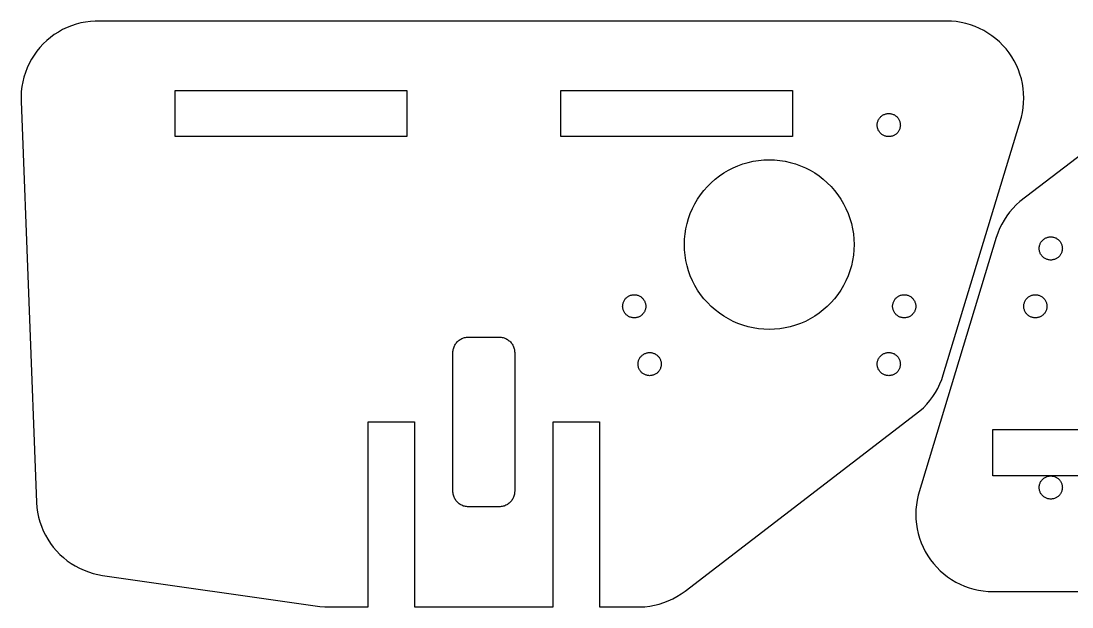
# Model space of a CAD drawing. Extents: x -109 to 290, y 410 to 723.
# Drawn here: x 41.7 to 177.9, y 645.2 to 721.2 of the extents above; entities that cross this region are included whole.
import ezdxf

# ---------------------------------------------------------------- set-up
doc = ezdxf.new("R2010")
doc.units = 0
doc.layers.get('0').update_dxf_attribs({"linetype": 'CONTINUOUS'})

msp = doc.modelspace()

# ---------------------------------------------------------------- linework, layer by layer
at = {"color": 7}
for p, q in [((48.810093, 720.7574), (48.214093, 720.5594)), ((49.417093, 720.9184), (48.810093, 720.7574)), ((50.033093, 721.0404), (49.417093, 720.9184)), ((50.656093, 721.1234), (50.033093, 721.0404)), ((51.283093, 721.1674), (50.656093, 721.1234)), ((161.66709, 721.1739), (51.283093, 721.1674)), ((162.29499, 721.1539), (161.66709, 721.1739)), ((162.92039, 721.0949), (162.29499, 721.1539)), ((163.54089, 720.9969), (162.92039, 721.0949)), ((164.15399, 720.8599), (163.54089, 720.9969)), ((164.75729, 720.6849), (164.15399, 720.8599)), ((201.58279, 721.1104), (171.14059, 697.75098)), ((45.988093, 719.4054), (45.483093, 719.0324)), ((46.516093, 719.7454), (45.988093, 719.4054)), ((47.065093, 720.0524), (46.516093, 719.7454)), ((47.631093, 720.3234), (47.065093, 720.0524)), ((48.214093, 720.5594), (47.631093, 720.3234)), ((165.34829, 720.4719), (164.75729, 720.6849)), ((165.92489, 720.2219), (165.34829, 720.4719)), ((166.48459, 719.9369), (165.92489, 720.2219)), ((167.02539, 719.6169), (166.48459, 719.9369)), ((167.54489, 719.2639), (167.02539, 719.6169)), ((44.546093, 718.1954), (44.120093, 717.7344)), ((45.001093, 718.6284), (44.546093, 718.1954)), ((45.483093, 719.0324), (45.001093, 718.6284)), ((168.04129, 718.8789), (167.54489, 719.2639)), ((168.51259, 718.4639), (168.04129, 718.8789)), ((168.95679, 718.0189), (168.51259, 718.4639)), ((43.357093, 716.7374), (43.024093, 716.2044)), ((43.723093, 717.2474), (43.357093, 716.7374)), ((44.120093, 717.7344), (43.723093, 717.2474)), ((169.37219, 717.5479), (168.95679, 718.0189)), ((169.75729, 717.0519), (169.37219, 717.5479)), ((170.11039, 716.5319), (169.75729, 717.0519)), ((42.725093, 715.6514), (42.462093, 715.0814)), ((43.024093, 716.2044), (42.725093, 715.6514)), ((170.43019, 715.9919), (170.11039, 716.5319)), ((170.71539, 715.4319), (170.43019, 715.9919)), ((170.96489, 714.8549), (170.71539, 715.4319)), ((42.235093, 714.4954), (42.045093, 713.8964)), ((42.462093, 715.0814), (42.235093, 714.4954)), ((171.17769, 714.2639), (170.96489, 714.8549)), ((171.35289, 713.6609), (171.17769, 714.2639)), ((41.779093, 712.6694), (41.705093, 712.0454)), ((41.893093, 713.2874), (41.779093, 712.6694)), ((42.045093, 713.8964), (41.893093, 713.2874)), ((171.48999, 713.0479), (171.35289, 713.6609)), ((171.58819, 712.4269), (171.48999, 713.0479)), ((41.705093, 712.0454), (41.670093, 711.4184)), ((41.670093, 711.4184), (41.674093, 710.7904)), ((61.667093, 706.17438), (61.667093, 712.1744)), ((61.667093, 712.1744), (91.667093, 712.1744)), ((91.667093, 712.1744), (91.667093, 706.17438)), ((111.66709, 706.17438), (111.66709, 712.1744)), ((111.66709, 712.1744), (141.66709, 712.1744)), ((141.66709, 712.1744), (141.66709, 706.17438)), ((171.64739, 711.8019), (171.58819, 712.4269)), ((171.66709, 711.1739), (171.64739, 711.8019)), ((41.674093, 710.7904), (43.678093, 658.70858)), ((171.48999, 709.2999), (171.58819, 709.9209)), ((171.58819, 709.9209), (171.64739, 710.5459)), ((171.64739, 710.5459), (171.66709, 711.1739)), ((152.90059, 708.4779), (152.95359, 708.5559)), ((152.95359, 708.5559), (153.01129, 708.6303)), ((153.01129, 708.6303), (153.07359, 708.701)), ((153.07359, 708.701), (153.14029, 708.7676)), ((153.14029, 708.7676), (153.21099, 708.83)), ((153.21099, 708.83), (153.28539, 708.8877)), ((153.28539, 708.8877), (153.36339, 708.9407)), ((153.36339, 708.9407), (153.44449, 708.9887)), ((153.44449, 708.9887), (153.52839, 709.0314)), ((153.52839, 709.0314), (153.61489, 709.0689)), ((153.61489, 709.0689), (153.70359, 709.1008)), ((153.70359, 709.1008), (153.79409, 709.1271)), ((153.79409, 709.1271), (153.88599, 709.1476)), ((153.88599, 709.1476), (153.97909, 709.1624)), ((153.97909, 709.1624), (154.07289, 709.1714)), ((154.07289, 709.1714), (154.16709, 709.1744)), ((154.16709, 709.1744), (154.26129, 709.1714)), ((154.26129, 709.1714), (154.35509, 709.1624)), ((154.35509, 709.1624), (154.44819, 709.1476)), ((154.44819, 709.1476), (154.54009, 709.1271)), ((154.54009, 709.1271), (154.63059, 709.1008)), ((154.63059, 709.1008), (154.71929, 709.0689)), ((154.71929, 709.0689), (154.80579, 709.0314)), ((154.80579, 709.0314), (154.88969, 708.9887)), ((154.88969, 708.9887), (154.97079, 708.9407)), ((154.97079, 708.9407), (155.04879, 708.8877)), ((155.04879, 708.8877), (155.12319, 708.83)), ((155.12319, 708.83), (155.19389, 708.7676)), ((155.19389, 708.7676), (155.26049, 708.701)), ((155.26049, 708.701), (155.32289, 708.6303)), ((155.32289, 708.6303), (155.38059, 708.5559)), ((155.38059, 708.5559), (155.43359, 708.4779)), ((161.23729, 675.27378), (171.35289, 708.687)), ((171.35289, 708.687), (171.48999, 709.2999)), ((152.66689, 707.6742), (152.66989, 707.7684)), ((152.66989, 707.58), (152.66689, 707.6742)), ((152.66989, 707.7684), (152.67889, 707.8622)), ((152.67889, 707.4862), (152.66989, 707.58)), ((152.67889, 707.8622), (152.69369, 707.9553)), ((152.69369, 707.3931), (152.67889, 707.4862)), ((152.69369, 707.9553), (152.71419, 708.0472)), ((152.71419, 707.3012), (152.69369, 707.3931)), ((152.71419, 708.0472), (152.74049, 708.1377)), ((152.74049, 707.2107), (152.71419, 707.3012)), ((152.74049, 708.1377), (152.77239, 708.2264)), ((152.77239, 707.122), (152.74049, 707.2107)), ((152.77239, 708.2264), (152.80979, 708.3129)), ((152.80979, 708.3129), (152.85259, 708.3968)), ((152.85259, 708.3968), (152.90059, 708.4779)), ((155.43359, 708.4779), (155.48159, 708.3968)), ((155.48159, 708.3968), (155.52429, 708.3129)), ((155.52429, 708.3129), (155.56179, 708.2264)), ((155.56179, 708.2264), (155.59369, 708.1377)), ((155.59369, 707.2107), (155.56179, 707.122)), ((155.59369, 708.1377), (155.61999, 708.0472)), ((155.61999, 707.3012), (155.59369, 707.2107)), ((155.61999, 708.0472), (155.64049, 707.9553)), ((155.64049, 707.3931), (155.61999, 707.3012)), ((155.64049, 707.9553), (155.65529, 707.8622)), ((155.65529, 707.4862), (155.64049, 707.3931)), ((155.65529, 707.8622), (155.66429, 707.7684)), ((155.66429, 707.58), (155.65529, 707.4862)), ((155.66429, 707.7684), (155.66729, 707.6742)), ((155.66729, 707.6742), (155.66429, 707.58)), ((91.667093, 706.17438), (61.667093, 706.17438)), ((141.66709, 706.17438), (111.66709, 706.17438)), ((152.80979, 707.0355), (152.77239, 707.122)), ((152.85259, 706.9516), (152.80979, 707.0355)), ((152.90059, 706.8705), (152.85259, 706.9516)), ((152.95359, 706.7925), (152.90059, 706.8705)), ((153.01129, 706.7181), (152.95359, 706.7925)), ((153.07359, 706.6474), (153.01129, 706.7181)), ((153.14029, 706.5807), (153.07359, 706.6474)), ((153.21099, 706.5184), (153.14029, 706.5807)), ((153.28539, 706.4607), (153.21099, 706.5184)), ((153.36339, 706.4077), (153.28539, 706.4607)), ((153.44449, 706.3597), (153.36339, 706.4077)), ((153.52839, 706.3169), (153.44449, 706.3597)), ((153.61489, 706.2795), (153.52839, 706.3169)), ((153.70359, 706.2476), (153.61489, 706.2795)), ((153.79409, 706.2213), (153.70359, 706.2476)), ((153.88599, 706.2008), (153.79409, 706.2213)), ((153.97909, 706.186), (153.88599, 706.2008)), ((154.07289, 706.177), (153.97909, 706.186)), ((154.16709, 706.174), (154.07289, 706.177)), ((154.26129, 706.177), (154.16709, 706.174)), ((154.35509, 706.186), (154.26129, 706.177)), ((154.44819, 706.2008), (154.35509, 706.186)), ((154.54009, 706.2213), (154.44819, 706.2008)), ((154.63059, 706.2476), (154.54009, 706.2213)), ((154.71929, 706.2795), (154.63059, 706.2476)), ((154.80579, 706.3169), (154.71929, 706.2795)), ((154.88969, 706.3597), (154.80579, 706.3169)), ((154.97079, 706.4077), (154.88969, 706.3597)), ((155.04879, 706.4607), (154.97079, 706.4077)), ((155.12319, 706.5184), (155.04879, 706.4607)), ((155.19389, 706.5807), (155.12319, 706.5184)), ((155.26049, 706.6474), (155.19389, 706.5807)), ((155.32289, 706.7181), (155.26049, 706.6474)), ((155.38059, 706.7925), (155.32289, 706.7181)), ((155.43359, 706.8705), (155.38059, 706.7925)), ((155.48159, 706.9516), (155.43359, 706.8705)), ((155.52429, 707.0355), (155.48159, 706.9516)), ((155.56179, 707.122), (155.52429, 707.0355)), ((136.60589, 702.97948), (137.28839, 703.08768)), ((137.28839, 703.08768), (137.97639, 703.15268)), ((137.97639, 703.15268), (138.66709, 703.17438)), ((138.66709, 703.17438), (139.35779, 703.15268)), ((139.35779, 703.15268), (140.04579, 703.08768)), ((140.04579, 703.08768), (140.72829, 702.97948)), ((132.77299, 701.46198), (133.36779, 701.81378)), ((133.36779, 701.81378), (133.98349, 702.12748)), ((133.98349, 702.12748), (134.61769, 702.40188)), ((134.61769, 702.40188), (135.26789, 702.63598)), ((135.26789, 702.63598), (135.93149, 702.82878)), ((135.93149, 702.82878), (136.60589, 702.97948)), ((140.72829, 702.97948), (141.40269, 702.82878)), ((141.40269, 702.82878), (142.06629, 702.63598)), ((142.06629, 702.63598), (142.71649, 702.40188)), ((142.71649, 702.40188), (143.35069, 702.12748)), ((143.35069, 702.12748), (143.96639, 701.81378)), ((143.96639, 701.81378), (144.56119, 701.46198)), ((131.13709, 700.19298), (131.65539, 700.64998)), ((131.65539, 700.64998), (132.20149, 701.07358)), ((132.20149, 701.07358), (132.77299, 701.46198)), ((144.56119, 701.46198), (145.13269, 701.07358)), ((145.13269, 701.07358), (145.67879, 700.64998)), ((145.67879, 700.64998), (146.19709, 700.19298)), ((129.76789, 698.63998), (130.19149, 699.18608)), ((130.19149, 699.18608), (130.64849, 699.70438)), ((130.64849, 699.70438), (131.13709, 700.19298)), ((146.19709, 700.19298), (146.68569, 699.70438)), ((146.68569, 699.70438), (147.14269, 699.18608)), ((147.14269, 699.18608), (147.56629, 698.63998)), ((129.02769, 697.47368), (129.37949, 698.06848)), ((129.37949, 698.06848), (129.76789, 698.63998)), ((147.56629, 698.63998), (147.95469, 698.06848)), ((147.95469, 698.06848), (148.30649, 697.47368)), ((171.14059, 697.75098), (170.67779, 697.32618)), ((128.20549, 695.57358), (128.43959, 696.22378)), ((128.43959, 696.22378), (128.71399, 696.85798)), ((128.71399, 696.85798), (129.02769, 697.47368)), ((148.30649, 697.47368), (148.62019, 696.85798)), ((148.62019, 696.85798), (148.89459, 696.22378)), ((148.89459, 696.22378), (149.12869, 695.57358)), ((169.83649, 696.39388), (169.46139, 695.88988)), ((170.24249, 696.87328), (169.83649, 696.39388)), ((170.67779, 697.32618), (170.24249, 696.87328)), ((127.86199, 694.23558), (128.01269, 694.90998)), ((128.01269, 694.90998), (128.20549, 695.57358)), ((149.12869, 695.57358), (149.32149, 694.90998)), ((149.32149, 694.90998), (149.47219, 694.23558)), ((169.11869, 695.36338), (168.80979, 694.81638)), ((169.46139, 695.88988), (169.11869, 695.36338)), ((127.68879, 692.86508), (127.75379, 693.55308)), ((127.75379, 693.55308), (127.86199, 694.23558)), ((149.47219, 694.23558), (149.58039, 693.55308)), ((149.58039, 693.55308), (149.64539, 692.86508)), ((168.29789, 693.66968), (168.09689, 693.07448)), ((168.53579, 694.25108), (168.29789, 693.66968)), ((168.80979, 694.81638), (168.53579, 694.25108)), ((127.66709, 692.17438), (127.68879, 692.86508)), ((127.68879, 691.48368), (127.66709, 692.17438)), ((149.64539, 692.86508), (149.66709, 692.17438)), ((149.66709, 692.17438), (149.64539, 691.48368)), ((168.09689, 693.07448), (157.98129, 659.66128)), ((173.71419, 692.04718), (173.74049, 692.13768)), ((173.74049, 692.13768), (173.77239, 692.22638)), ((173.77239, 692.22638), (173.80989, 692.31288)), ((173.80989, 692.31288), (173.85259, 692.39678)), ((173.85259, 692.39678), (173.90059, 692.47788)), ((173.90059, 692.47788), (173.95359, 692.55588)), ((173.95359, 692.55588), (174.01129, 692.63028)), ((174.01129, 692.63028), (174.07369, 692.70098)), ((174.07369, 692.70098), (174.14029, 692.76758)), ((174.14029, 692.76758), (174.21099, 692.82998)), ((174.21099, 692.82998), (174.28539, 692.88768)), ((174.28539, 692.88768), (174.36339, 692.94068)), ((174.36339, 692.94068), (174.44449, 692.98868)), ((174.44449, 692.98868), (174.52839, 693.03138)), ((174.52839, 693.03138), (174.61489, 693.06888)), ((174.61489, 693.06888), (174.70359, 693.10078)), ((174.70359, 693.10078), (174.79409, 693.12708)), ((174.79409, 693.12708), (174.88599, 693.14758)), ((174.88599, 693.14758), (174.97909, 693.16238)), ((174.97909, 693.16238), (175.07289, 693.17138)), ((175.07289, 693.17138), (175.16709, 693.17438)), ((175.16709, 693.17438), (175.26129, 693.17138)), ((175.26129, 693.17138), (175.35509, 693.16238)), ((175.35509, 693.16238), (175.44819, 693.14758)), ((175.44819, 693.14758), (175.54009, 693.12708)), ((175.54009, 693.12708), (175.63059, 693.10078)), ((175.63059, 693.10078), (175.71929, 693.06888)), ((175.71929, 693.06888), (175.80579, 693.03138)), ((175.80579, 693.03138), (175.88969, 692.98868)), ((175.88969, 692.98868), (175.97079, 692.94068)), ((175.97079, 692.94068), (176.04879, 692.88768)), ((176.04879, 692.88768), (176.12319, 692.82998)), ((176.12319, 692.82998), (176.19389, 692.76758)), ((176.19389, 692.76758), (176.26059, 692.70098)), ((176.26059, 692.70098), (176.32289, 692.63028)), ((176.32289, 692.63028), (176.38059, 692.55588)), ((176.38059, 692.55588), (176.43359, 692.47788)), ((176.43359, 692.47788), (176.48159, 692.39678)), ((176.48159, 692.39678), (176.52439, 692.31288)), ((176.52439, 692.31288), (176.56179, 692.22638)), ((176.56179, 692.22638), (176.59369, 692.13768)), ((176.59369, 692.13768), (176.61999, 692.04718)), ((127.75379, 690.79568), (127.68879, 691.48368)), ((127.86199, 690.11318), (127.75379, 690.79568)), ((149.58039, 690.79568), (149.47219, 690.11318)), ((149.64539, 691.48368), (149.58039, 690.79568)), ((173.66689, 691.67418), (173.66989, 691.76838)), ((173.66989, 691.57998), (173.66689, 691.67418)), ((173.66989, 691.76838), (173.67889, 691.86218)), ((173.67889, 691.48618), (173.66989, 691.57998)), ((173.67889, 691.86218), (173.69369, 691.95528)), ((173.69369, 691.39308), (173.67889, 691.48618)), ((173.69369, 691.95528), (173.71419, 692.04718)), ((173.71419, 691.30118), (173.69369, 691.39308)), ((173.74049, 691.21068), (173.71419, 691.30118)), ((173.77239, 691.12198), (173.74049, 691.21068)), ((173.80989, 691.03548), (173.77239, 691.12198)), ((173.85259, 690.95158), (173.80989, 691.03548)), ((173.90059, 690.87048), (173.85259, 690.95158)), ((173.95359, 690.79248), (173.90059, 690.87048)), ((174.01129, 690.71808), (173.95359, 690.79248)), ((176.38059, 690.79248), (176.32289, 690.71808)), ((176.43359, 690.87048), (176.38059, 690.79248)), ((176.48159, 690.95158), (176.43359, 690.87048)), ((176.52439, 691.03548), (176.48159, 690.95158)), ((176.56179, 691.12198), (176.52439, 691.03548)), ((176.59369, 691.21068), (176.56179, 691.12198)), ((176.61999, 691.30118), (176.59369, 691.21068)), ((176.61999, 692.04718), (176.64049, 691.95528)), ((176.64049, 691.39308), (176.61999, 691.30118)), ((176.64049, 691.95528), (176.65529, 691.86218)), ((176.65529, 691.48618), (176.64049, 691.39308)), ((176.65529, 691.86218), (176.66429, 691.76838)), ((176.66429, 691.57998), (176.65529, 691.48618)), ((176.66429, 691.76838), (176.66729, 691.67418)), ((176.66729, 691.67418), (176.66429, 691.57998)), ((128.01269, 689.43878), (127.86199, 690.11318)), ((128.20549, 688.77518), (128.01269, 689.43878)), ((149.32149, 689.43878), (149.12869, 688.77518)), ((149.47219, 690.11318), (149.32149, 689.43878)), ((174.07369, 690.64738), (174.01129, 690.71808)), ((174.14029, 690.58068), (174.07369, 690.64738)), ((174.21099, 690.51838), (174.14029, 690.58068)), ((174.28539, 690.46068), (174.21099, 690.51838)), ((174.36339, 690.40768), (174.28539, 690.46068)), ((174.44449, 690.35968), (174.36339, 690.40768)), ((174.52839, 690.31688), (174.44449, 690.35968)), ((174.61489, 690.27948), (174.52839, 690.31688)), ((174.70359, 690.24758), (174.61489, 690.27948)), ((174.79409, 690.22128), (174.70359, 690.24758)), ((174.88599, 690.20078), (174.79409, 690.22128)), ((174.97909, 690.18598), (174.88599, 690.20078)), ((175.07289, 690.17698), (174.97909, 690.18598)), ((175.16709, 690.17398), (175.07289, 690.17698)), ((175.26129, 690.17698), (175.16709, 690.17398)), ((175.35509, 690.18598), (175.26129, 690.17698)), ((175.44819, 690.20078), (175.35509, 690.18598)), ((175.54009, 690.22128), (175.44819, 690.20078)), ((175.63059, 690.24758), (175.54009, 690.22128)), ((175.71929, 690.27948), (175.63059, 690.24758)), ((175.80579, 690.31688), (175.71929, 690.27948)), ((175.88969, 690.35968), (175.80579, 690.31688)), ((175.97079, 690.40768), (175.88969, 690.35968)), ((176.04879, 690.46068), (175.97079, 690.40768)), ((176.12319, 690.51838), (176.04879, 690.46068)), ((176.19389, 690.58068), (176.12319, 690.51838)), ((176.26059, 690.64738), (176.19389, 690.58068)), ((176.32289, 690.71808), (176.26059, 690.64738)), ((128.43959, 688.12498), (128.20549, 688.77518)), ((128.71399, 687.49078), (128.43959, 688.12498)), ((148.89459, 688.12498), (148.62019, 687.49078)), ((149.12869, 688.77518), (148.89459, 688.12498)), ((129.02769, 686.87508), (128.71399, 687.49078)), ((129.37949, 686.28028), (129.02769, 686.87508)), ((148.30649, 686.87508), (147.95469, 686.28028)), ((148.62019, 687.49078), (148.30649, 686.87508)), ((120.14009, 685.26778), (120.21109, 685.33008)), ((120.21109, 685.33008), (120.28509, 685.38778)), ((120.28509, 685.38778), (120.36309, 685.44078)), ((120.36309, 685.44078), (120.44409, 685.48878)), ((120.44409, 685.48878), (120.52809, 685.53158)), ((120.52809, 685.53158), (120.61509, 685.56898)), ((120.61509, 685.56898), (120.70309, 685.60088)), ((120.70309, 685.60088), (120.79409, 685.62718)), ((120.79409, 685.62718), (120.88609, 685.64768)), ((120.88609, 685.64768), (120.97909, 685.66248)), ((120.97909, 685.66248), (121.07309, 685.67148)), ((121.07309, 685.67148), (121.16709, 685.67448)), ((121.16709, 685.67448), (121.26109, 685.67148)), ((121.26109, 685.67148), (121.35509, 685.66248)), ((121.35509, 685.66248), (121.44809, 685.64768)), ((121.44809, 685.64768), (121.54009, 685.62718)), ((121.54009, 685.62718), (121.63109, 685.60088)), ((121.63109, 685.60088), (121.71909, 685.56898)), ((121.71909, 685.56898), (121.80609, 685.53158)), ((121.80609, 685.53158), (121.89009, 685.48878)), ((121.89009, 685.48878), (121.97109, 685.44078)), ((121.97109, 685.44078), (122.04909, 685.38778)), ((122.04909, 685.38778), (122.12309, 685.33008)), ((122.12309, 685.33008), (122.19409, 685.26778)), ((129.76789, 685.70878), (129.37949, 686.28028)), ((130.19149, 685.16268), (129.76789, 685.70878)), ((147.56629, 685.70878), (147.14269, 685.16268)), ((147.95469, 686.28028), (147.56629, 685.70878)), ((155.14029, 685.26778), (155.21099, 685.33008)), ((155.21099, 685.33008), (155.28539, 685.38778)), ((155.28539, 685.38778), (155.36339, 685.44078)), ((155.36339, 685.44078), (155.44449, 685.48878)), ((155.44449, 685.48878), (155.52839, 685.53158)), ((155.52839, 685.53158), (155.61489, 685.56898)), ((155.61489, 685.56898), (155.70359, 685.60088)), ((155.70359, 685.60088), (155.79409, 685.62718)), ((155.79409, 685.62718), (155.88599, 685.64768)), ((155.88599, 685.64768), (155.97909, 685.66248)), ((155.97909, 685.66248), (156.07289, 685.67148)), ((156.07289, 685.67148), (156.16709, 685.67448)), ((156.16709, 685.67448), (156.26129, 685.67148)), ((156.26129, 685.67148), (156.35509, 685.66248)), ((156.35509, 685.66248), (156.44819, 685.64768)), ((156.44819, 685.64768), (156.54009, 685.62718)), ((156.54009, 685.62718), (156.63059, 685.60088)), ((156.63059, 685.60088), (156.71929, 685.56898)), ((156.71929, 685.56898), (156.80579, 685.53158)), ((156.80579, 685.53158), (156.88969, 685.48878)), ((156.88969, 685.48878), (156.97079, 685.44078)), ((156.97079, 685.44078), (157.04879, 685.38778)), ((157.04879, 685.38778), (157.12319, 685.33008)), ((157.12319, 685.33008), (157.19389, 685.26778)), ((172.14029, 685.26758), (172.21099, 685.32998)), ((172.21099, 685.32998), (172.28539, 685.38768)), ((172.28539, 685.38768), (172.36339, 685.44068)), ((172.36339, 685.44068), (172.44449, 685.48868)), ((172.44449, 685.48868), (172.52839, 685.53138)), ((172.52839, 685.53138), (172.61489, 685.56888)), ((172.61489, 685.56888), (172.70359, 685.60078)), ((172.70359, 685.60078), (172.79409, 685.62708)), ((172.79409, 685.62708), (172.88599, 685.64758)), ((172.88599, 685.64758), (172.97909, 685.66238)), ((172.97909, 685.66238), (173.07289, 685.67138)), ((173.07289, 685.67138), (173.16709, 685.67438)), ((173.16709, 685.67438), (173.26129, 685.67138)), ((173.26129, 685.67138), (173.35509, 685.66238)), ((173.35509, 685.66238), (173.44819, 685.64758)), ((173.44819, 685.64758), (173.54009, 685.62708)), ((173.54009, 685.62708), (173.63059, 685.60078)), ((173.63059, 685.60078), (173.71929, 685.56888)), ((173.71929, 685.56888), (173.80579, 685.53138)), ((173.80579, 685.53138), (173.88969, 685.48868)), ((173.88969, 685.48868), (173.97079, 685.44068)), ((173.97079, 685.44068), (174.04879, 685.38768)), ((174.04879, 685.38768), (174.12319, 685.32998)), ((174.12319, 685.32998), (174.19389, 685.26758)), ((119.66709, 684.17428), (119.67009, 684.26848)), ((119.67009, 684.08008), (119.66709, 684.17428)), ((119.67009, 684.26848), (119.67909, 684.36228)), ((119.67909, 683.98628), (119.67009, 684.08008)), ((119.67909, 684.36228), (119.69409, 684.45538)), ((119.69409, 683.89318), (119.67909, 683.98628)), ((119.69409, 684.45538), (119.71409, 684.54728)), ((119.71409, 684.54728), (119.74009, 684.63778)), ((119.74009, 684.63778), (119.77209, 684.72648)), ((119.77209, 684.72648), (119.81009, 684.81298)), ((119.81009, 684.81298), (119.85309, 684.89688)), ((119.85309, 684.89688), (119.90109, 684.97798)), ((119.90109, 684.97798), (119.95309, 685.05598)), ((119.95309, 685.05598), (120.01109, 685.13038)), ((120.01109, 685.13038), (120.07409, 685.20108)), ((120.07409, 685.20108), (120.14009, 685.26778)), ((122.19409, 685.26778), (122.26009, 685.20108)), ((122.26009, 685.20108), (122.32309, 685.13038)), ((122.32309, 685.13038), (122.38109, 685.05598)), ((122.38109, 685.05598), (122.43309, 684.97798)), ((122.43309, 684.97798), (122.48109, 684.89688)), ((122.48109, 684.89688), (122.52409, 684.81298)), ((122.52409, 684.81298), (122.56209, 684.72648)), ((122.56209, 684.72648), (122.59409, 684.63778)), ((122.59409, 684.63778), (122.62009, 684.54728)), ((122.62009, 684.54728), (122.64009, 684.45538)), ((122.64009, 684.45538), (122.65509, 684.36228)), ((122.65509, 683.98628), (122.64009, 683.89318)), ((122.65509, 684.36228), (122.66409, 684.26848)), ((122.66409, 684.08008), (122.65509, 683.98628)), ((122.66409, 684.26848), (122.66709, 684.17428)), ((122.66709, 684.17428), (122.66409, 684.08008)), ((130.64849, 684.64438), (130.19149, 685.16268)), ((131.13709, 684.15578), (130.64849, 684.64438)), ((131.65539, 683.69878), (131.13709, 684.15578)), ((146.19709, 684.15578), (145.67879, 683.69878)), ((146.68569, 684.64438), (146.19709, 684.15578)), ((147.14269, 685.16268), (146.68569, 684.64438)), ((154.66689, 684.17428), (154.66989, 684.26848)), ((154.66989, 684.08008), (154.66689, 684.17428)), ((154.66989, 684.26848), (154.67889, 684.36228)), ((154.67889, 683.98628), (154.66989, 684.08008)), ((154.67889, 684.36228), (154.69369, 684.45538)), ((154.69369, 683.89318), (154.67889, 683.98628)), ((154.69369, 684.45538), (154.71419, 684.54728)), ((154.71419, 684.54728), (154.74049, 684.63778)), ((154.74049, 684.63778), (154.77239, 684.72648)), ((154.77239, 684.72648), (154.80979, 684.81298)), ((154.80979, 684.81298), (154.85259, 684.89688)), ((154.85259, 684.89688), (154.90059, 684.97798)), ((154.90059, 684.97798), (154.95359, 685.05598)), ((154.95359, 685.05598), (155.01129, 685.13038)), ((155.01129, 685.13038), (155.07359, 685.20108)), ((155.07359, 685.20108), (155.14029, 685.26778)), ((157.19389, 685.26778), (157.26049, 685.20108)), ((157.26049, 685.20108), (157.32289, 685.13038)), ((157.32289, 685.13038), (157.38059, 685.05598)), ((157.38059, 685.05598), (157.43359, 684.97798)), ((157.43359, 684.97798), (157.48159, 684.89688)), ((157.48159, 684.89688), (157.52429, 684.81298)), ((157.52429, 684.81298), (157.56179, 684.72648)), ((157.56179, 684.72648), (157.59369, 684.63778)), ((157.59369, 684.63778), (157.61999, 684.54728)), ((157.61999, 684.54728), (157.64049, 684.45538)), ((157.64049, 684.45538), (157.65529, 684.36228)), ((157.65529, 683.98628), (157.64049, 683.89318)), ((157.65529, 684.36228), (157.66429, 684.26848)), ((157.66429, 684.08008), (157.65529, 683.98628)), ((157.66429, 684.26848), (157.66729, 684.17428)), ((157.66729, 684.17428), (157.66429, 684.08008)), ((171.66689, 684.17418), (171.66989, 684.26838)), ((171.66989, 684.07998), (171.66689, 684.17418)), ((171.66989, 684.26838), (171.67889, 684.36218)), ((171.67889, 683.98618), (171.66989, 684.07998)), ((171.67889, 684.36218), (171.69369, 684.45528)), ((171.69369, 683.89308), (171.67889, 683.98618)), ((171.69369, 684.45528), (171.71419, 684.54718)), ((171.71419, 684.54718), (171.74049, 684.63768)), ((171.74049, 684.63768), (171.77239, 684.72638)), ((171.77239, 684.72638), (171.80989, 684.81288)), ((171.80989, 684.81288), (171.85259, 684.89678)), ((171.85259, 684.89678), (171.90059, 684.97788)), ((171.90059, 684.97788), (171.95359, 685.05588)), ((171.95359, 685.05588), (172.01129, 685.13028)), ((172.01129, 685.13028), (172.07369, 685.20098)), ((172.07369, 685.20098), (172.14029, 685.26758)), ((174.19389, 685.26758), (174.26059, 685.20098)), ((174.26059, 685.20098), (174.32289, 685.13028)), ((174.32289, 685.13028), (174.38059, 685.05588)), ((174.38059, 685.05588), (174.43359, 684.97788)), ((174.43359, 684.97788), (174.48159, 684.89678)), ((174.48159, 684.89678), (174.52439, 684.81288)), ((174.52439, 684.81288), (174.56179, 684.72638)), ((174.56179, 684.72638), (174.59369, 684.63768)), ((174.59369, 684.63768), (174.61999, 684.54718)), ((174.61999, 684.54718), (174.64049, 684.45528)), ((174.64049, 684.45528), (174.65529, 684.36218)), ((174.65529, 683.98618), (174.64049, 683.89308)), ((174.65529, 684.36218), (174.66429, 684.26838)), ((174.66429, 684.07998), (174.65529, 683.98618)), ((174.66429, 684.26838), (174.66729, 684.17418)), ((174.66729, 684.17418), (174.66429, 684.07998)), ((119.71409, 683.80128), (119.69409, 683.89318)), ((119.74009, 683.71078), (119.71409, 683.80128)), ((119.77209, 683.62208), (119.74009, 683.71078)), ((119.81009, 683.53558), (119.77209, 683.62208)), ((119.85309, 683.45168), (119.81009, 683.53558)), ((119.90109, 683.37058), (119.85309, 683.45168)), ((119.95309, 683.29258), (119.90109, 683.37058)), ((120.01109, 683.21818), (119.95309, 683.29258)), ((120.07409, 683.14748), (120.01109, 683.21818)), ((120.14009, 683.08088), (120.07409, 683.14748)), ((120.21109, 683.01848), (120.14009, 683.08088)), ((120.28509, 682.96078), (120.21109, 683.01848)), ((120.36309, 682.90778), (120.28509, 682.96078)), ((120.44409, 682.85978), (120.36309, 682.90778)), ((120.52809, 682.81708), (120.44409, 682.85978)), ((120.61509, 682.77958), (120.52809, 682.81708)), ((120.70309, 682.74768), (120.61509, 682.77958)), ((120.79409, 682.72138), (120.70309, 682.74768)), ((120.88609, 682.70088), (120.79409, 682.72138)), ((120.97909, 682.68608), (120.88609, 682.70088)), ((121.07309, 682.67708), (120.97909, 682.68608)), ((121.16709, 682.67408), (121.07309, 682.67708)), ((121.26109, 682.67708), (121.16709, 682.67408)), ((121.35509, 682.68608), (121.26109, 682.67708)), ((121.44809, 682.70088), (121.35509, 682.68608)), ((121.54009, 682.72138), (121.44809, 682.70088)), ((121.63109, 682.74768), (121.54009, 682.72138)), ((121.71909, 682.77958), (121.63109, 682.74768)), ((121.80609, 682.81708), (121.71909, 682.77958)), ((121.89009, 682.85978), (121.80609, 682.81708)), ((121.97109, 682.90778), (121.89009, 682.85978)), ((122.04909, 682.96078), (121.97109, 682.90778)), ((122.12309, 683.01848), (122.04909, 682.96078)), ((122.19409, 683.08088), (122.12309, 683.01848)), ((122.26009, 683.14748), (122.19409, 683.08088)), ((122.32309, 683.21818), (122.26009, 683.14748)), ((122.38109, 683.29258), (122.32309, 683.21818)), ((122.43309, 683.37058), (122.38109, 683.29258)), ((122.48109, 683.45168), (122.43309, 683.37058)), ((122.52409, 683.53558), (122.48109, 683.45168)), ((122.56209, 683.62208), (122.52409, 683.53558)), ((122.59409, 683.71078), (122.56209, 683.62208)), ((122.62009, 683.80128), (122.59409, 683.71078)), ((122.64009, 683.89318), (122.62009, 683.80128)), ((132.20149, 683.27518), (131.65539, 683.69878)), ((132.77299, 682.88678), (132.20149, 683.27518)), ((133.36779, 682.53498), (132.77299, 682.88678)), ((144.56119, 682.88678), (143.96639, 682.53498)), ((145.13269, 683.27518), (144.56119, 682.88678)), ((145.67879, 683.69878), (145.13269, 683.27518)), ((154.71419, 683.80128), (154.69369, 683.89318)), ((154.74049, 683.71078), (154.71419, 683.80128)), ((154.77239, 683.62208), (154.74049, 683.71078)), ((154.80979, 683.53558), (154.77239, 683.62208)), ((154.85259, 683.45168), (154.80979, 683.53558)), ((154.90059, 683.37058), (154.85259, 683.45168)), ((154.95359, 683.29258), (154.90059, 683.37058)), ((155.01129, 683.21818), (154.95359, 683.29258)), ((155.07359, 683.14748), (155.01129, 683.21818)), ((155.14029, 683.08088), (155.07359, 683.14748)), ((155.21099, 683.01848), (155.14029, 683.08088)), ((155.28539, 682.96078), (155.21099, 683.01848)), ((155.36339, 682.90778), (155.28539, 682.96078)), ((155.44449, 682.85978), (155.36339, 682.90778)), ((155.52839, 682.81708), (155.44449, 682.85978)), ((155.61489, 682.77958), (155.52839, 682.81708)), ((155.70359, 682.74768), (155.61489, 682.77958)), ((155.79409, 682.72138), (155.70359, 682.74768)), ((155.88599, 682.70088), (155.79409, 682.72138)), ((155.97909, 682.68608), (155.88599, 682.70088)), ((156.07289, 682.67708), (155.97909, 682.68608)), ((156.16709, 682.67408), (156.07289, 682.67708)), ((156.26129, 682.67708), (156.16709, 682.67408)), ((156.35509, 682.68608), (156.26129, 682.67708)), ((156.44819, 682.70088), (156.35509, 682.68608)), ((156.54009, 682.72138), (156.44819, 682.70088)), ((156.63059, 682.74768), (156.54009, 682.72138)), ((156.71929, 682.77958), (156.63059, 682.74768)), ((156.80579, 682.81708), (156.71929, 682.77958)), ((156.88969, 682.85978), (156.80579, 682.81708)), ((156.97079, 682.90778), (156.88969, 682.85978)), ((157.04879, 682.96078), (156.97079, 682.90778)), ((157.12319, 683.01848), (157.04879, 682.96078)), ((157.19389, 683.08088), (157.12319, 683.01848)), ((157.26049, 683.14748), (157.19389, 683.08088)), ((157.32289, 683.21818), (157.26049, 683.14748)), ((157.38059, 683.29258), (157.32289, 683.21818)), ((157.43359, 683.37058), (157.38059, 683.29258)), ((157.48159, 683.45168), (157.43359, 683.37058)), ((157.52429, 683.53558), (157.48159, 683.45168)), ((157.56179, 683.62208), (157.52429, 683.53558)), ((157.59369, 683.71078), (157.56179, 683.62208)), ((157.61999, 683.80128), (157.59369, 683.71078)), ((157.64049, 683.89318), (157.61999, 683.80128)), ((171.71419, 683.80118), (171.69369, 683.89308)), ((171.74049, 683.71068), (171.71419, 683.80118)), ((171.77239, 683.62198), (171.74049, 683.71068)), ((171.80989, 683.53548), (171.77239, 683.62198)), ((171.85259, 683.45158), (171.80989, 683.53548)), ((171.90059, 683.37048), (171.85259, 683.45158)), ((171.95359, 683.29248), (171.90059, 683.37048)), ((172.01129, 683.21808), (171.95359, 683.29248)), ((172.07369, 683.14738), (172.01129, 683.21808)), ((172.14029, 683.08068), (172.07369, 683.14738)), ((172.21099, 683.01838), (172.14029, 683.08068)), ((172.28539, 682.96068), (172.21099, 683.01838)), ((172.36339, 682.90768), (172.28539, 682.96068)), ((172.44449, 682.85968), (172.36339, 682.90768)), ((172.52839, 682.81688), (172.44449, 682.85968)), ((172.61489, 682.77948), (172.52839, 682.81688)), ((172.70359, 682.74758), (172.61489, 682.77948)), ((172.79409, 682.72128), (172.70359, 682.74758)), ((172.88599, 682.70078), (172.79409, 682.72128)), ((172.97909, 682.68598), (172.88599, 682.70078)), ((173.07289, 682.67698), (172.97909, 682.68598)), ((173.16709, 682.67398), (173.07289, 682.67698)), ((173.26129, 682.67698), (173.16709, 682.67398)), ((173.35509, 682.68598), (173.26129, 682.67698)), ((173.44819, 682.70078), (173.35509, 682.68598)), ((173.54009, 682.72128), (173.44819, 682.70078)), ((173.63059, 682.74758), (173.54009, 682.72128)), ((173.71929, 682.77948), (173.63059, 682.74758)), ((173.80579, 682.81688), (173.71929, 682.77948)), ((173.88969, 682.85968), (173.80579, 682.81688)), ((173.97079, 682.90768), (173.88969, 682.85968)), ((174.04879, 682.96068), (173.97079, 682.90768)), ((174.12319, 683.01838), (174.04879, 682.96068)), ((174.19389, 683.08068), (174.12319, 683.01838)), ((174.26059, 683.14738), (174.19389, 683.08068)), ((174.32289, 683.21808), (174.26059, 683.14738)), ((174.38059, 683.29248), (174.32289, 683.21808)), ((174.43359, 683.37048), (174.38059, 683.29248)), ((174.48159, 683.45158), (174.43359, 683.37048)), ((174.52439, 683.53548), (174.48159, 683.45158)), ((174.56179, 683.62198), (174.52439, 683.53548)), ((174.59369, 683.71068), (174.56179, 683.62198)), ((174.61999, 683.80118), (174.59369, 683.71068)), ((174.64049, 683.89308), (174.61999, 683.80118)), ((133.98349, 682.22128), (133.36779, 682.53498)), ((134.61769, 681.94688), (133.98349, 682.22128)), ((135.26789, 681.71278), (134.61769, 681.94688)), ((135.93149, 681.51998), (135.26789, 681.71278)), ((136.60589, 681.36928), (135.93149, 681.51998)), ((137.28839, 681.26108), (136.60589, 681.36928)), ((137.97639, 681.19608), (137.28839, 681.26108)), ((140.04579, 681.26108), (139.35779, 681.19608)), ((140.72829, 681.36928), (140.04579, 681.26108)), ((141.40269, 681.51998), (140.72829, 681.36928)), ((142.06629, 681.71278), (141.40269, 681.51998)), ((142.71649, 681.94688), (142.06629, 681.71278)), ((143.35069, 682.22128), (142.71649, 681.94688)), ((143.96639, 682.53498), (143.35069, 682.22128)), ((98.595093, 679.86298), (98.703093, 679.92698)), ((98.703093, 679.92698), (98.815093, 679.98398)), ((98.815093, 679.98398), (98.931093, 680.03388)), ((98.931093, 680.03388), (99.049093, 680.07648)), ((99.049093, 680.07648), (99.170093, 680.11158)), ((99.170093, 680.11158), (99.292093, 680.13898)), ((99.292093, 680.13898), (99.416093, 680.15858)), ((99.416093, 680.15858), (99.541093, 680.17038)), ((99.541093, 680.17038), (99.667093, 680.17438)), ((99.667093, 680.17438), (103.66709, 680.17438)), ((103.66709, 680.17438), (103.79309, 680.17038)), ((103.79309, 680.17038), (103.91809, 680.15858)), ((103.91809, 680.15858), (104.04209, 680.13898)), ((104.04209, 680.13898), (104.16409, 680.11158)), ((104.16409, 680.11158), (104.28509, 680.07648)), ((104.28509, 680.07648), (104.40309, 680.03388)), ((104.40309, 680.03388), (104.51909, 679.98398)), ((104.51909, 679.98398), (104.63109, 679.92698)), ((104.63109, 679.92698), (104.73909, 679.86298)), ((138.66709, 681.17438), (137.97639, 681.19608)), ((139.35779, 681.19608), (138.66709, 681.17438)), ((97.683093, 678.42508), (97.702093, 678.54918)), ((97.702093, 678.54918), (97.730093, 678.67178)), ((97.730093, 678.67178), (97.765093, 678.79238)), ((97.765093, 678.79238), (97.807093, 678.91058)), ((97.807093, 678.91058), (97.857093, 679.02588)), ((97.857093, 679.02588), (97.914093, 679.13788)), ((97.914093, 679.13788), (97.978093, 679.24598)), ((97.978093, 679.24598), (98.049093, 679.34998)), ((98.049093, 679.34998), (98.126093, 679.44918)), ((98.126093, 679.44918), (98.209093, 679.54348)), ((98.209093, 679.54348), (98.298093, 679.63228)), ((98.298093, 679.63228), (98.392093, 679.71538)), ((98.392093, 679.71538), (98.491093, 679.79238)), ((98.491093, 679.79238), (98.595093, 679.86298)), ((104.73909, 679.86298), (104.84309, 679.79238)), ((104.84309, 679.79238), (104.94209, 679.71538)), ((104.94209, 679.71538), (105.03609, 679.63228)), ((105.03609, 679.63228), (105.12509, 679.54348)), ((105.12509, 679.54348), (105.20809, 679.44918)), ((105.20809, 679.44918), (105.28509, 679.34998)), ((105.28509, 679.34998), (105.35609, 679.24598)), ((105.35609, 679.24598), (105.42009, 679.13788)), ((105.42009, 679.13788), (105.47709, 679.02588)), ((105.47709, 679.02588), (105.52709, 678.91058)), ((105.52709, 678.91058), (105.56909, 678.79238)), ((105.56909, 678.79238), (105.60409, 678.67178)), ((105.60409, 678.67178), (105.63209, 678.54918)), ((105.63209, 678.54918), (105.65109, 678.42508)), ((97.667093, 678.17438), (97.671093, 678.29998)), ((97.667093, 660.17438), (97.667093, 678.17438)), ((97.671093, 678.29998), (97.683093, 678.42508)), ((105.65109, 678.42508), (105.66309, 678.29998)), ((105.66309, 678.29998), (105.66709, 678.17438)), ((105.66709, 678.17438), (105.66709, 660.17438)), ((121.74009, 677.13778), (121.77209, 677.22648)), ((121.77209, 677.22648), (121.81009, 677.31298)), ((121.81009, 677.31298), (121.85309, 677.39688)), ((121.85309, 677.39688), (121.90109, 677.47798)), ((121.90109, 677.47798), (121.95309, 677.55598)), ((121.95309, 677.55598), (122.01109, 677.63038)), ((122.01109, 677.63038), (122.07409, 677.70108)), ((122.07409, 677.70108), (122.14009, 677.76778)), ((122.14009, 677.76778), (122.21109, 677.83008)), ((122.21109, 677.83008), (122.28509, 677.88778)), ((122.28509, 677.88778), (122.36309, 677.94078)), ((122.36309, 677.94078), (122.44409, 677.98878)), ((122.44409, 677.98878), (122.52809, 678.03158)), ((122.52809, 678.03158), (122.61509, 678.06898)), ((122.61509, 678.06898), (122.70309, 678.10088)), ((122.70309, 678.10088), (122.79409, 678.12718)), ((122.79409, 678.12718), (122.88609, 678.14768)), ((122.88609, 678.14768), (122.97909, 678.16248)), ((122.97909, 678.16248), (123.07309, 678.17148)), ((123.07309, 678.17148), (123.16709, 678.17448)), ((123.16709, 678.17448), (123.26109, 678.17148)), ((123.26109, 678.17148), (123.35509, 678.16248)), ((123.35509, 678.16248), (123.44809, 678.14768)), ((123.44809, 678.14768), (123.54009, 678.12718)), ((123.54009, 678.12718), (123.63109, 678.10088)), ((123.63109, 678.10088), (123.71909, 678.06898)), ((123.71909, 678.06898), (123.80609, 678.03158)), ((123.80609, 678.03158), (123.89009, 677.98878)), ((123.89009, 677.98878), (123.97109, 677.94078)), ((123.97109, 677.94078), (124.04909, 677.88778)), ((124.04909, 677.88778), (124.12309, 677.83008)), ((124.12309, 677.83008), (124.19409, 677.76778)), ((124.19409, 677.76778), (124.26009, 677.70108)), ((124.26009, 677.70108), (124.32309, 677.63038)), ((124.32309, 677.63038), (124.38109, 677.55598)), ((124.38109, 677.55598), (124.43309, 677.47798)), ((124.43309, 677.47798), (124.48109, 677.39688)), ((124.48109, 677.39688), (124.52409, 677.31298)), ((124.52409, 677.31298), (124.56209, 677.22648)), ((124.56209, 677.22648), (124.59409, 677.13778)), ((152.74049, 677.13778), (152.77239, 677.22648)), ((152.77239, 677.22648), (152.80979, 677.31298)), ((152.80979, 677.31298), (152.85259, 677.39688)), ((152.85259, 677.39688), (152.90059, 677.47798)), ((152.90059, 677.47798), (152.95359, 677.55598)), ((152.95359, 677.55598), (153.01129, 677.63038)), ((153.01129, 677.63038), (153.07359, 677.70108)), ((153.07359, 677.70108), (153.14029, 677.76778)), ((153.14029, 677.76778), (153.21099, 677.83008)), ((153.21099, 677.83008), (153.28539, 677.88778)), ((153.28539, 677.88778), (153.36339, 677.94078)), ((153.36339, 677.94078), (153.44449, 677.98878)), ((153.44449, 677.98878), (153.52839, 678.03158)), ((153.52839, 678.03158), (153.61489, 678.06898)), ((153.61489, 678.06898), (153.70359, 678.10088)), ((153.70359, 678.10088), (153.79409, 678.12718)), ((153.79409, 678.12718), (153.88599, 678.14768)), ((153.88599, 678.14768), (153.97909, 678.16248)), ((153.97909, 678.16248), (154.07289, 678.17148)), ((154.07289, 678.17148), (154.16709, 678.17448)), ((154.16709, 678.17448), (154.26129, 678.17148)), ((154.26129, 678.17148), (154.35509, 678.16248)), ((154.35509, 678.16248), (154.44819, 678.14768)), ((154.44819, 678.14768), (154.54009, 678.12718)), ((154.54009, 678.12718), (154.63059, 678.10088)), ((154.63059, 678.10088), (154.71929, 678.06898)), ((154.71929, 678.06898), (154.80579, 678.03158)), ((154.80579, 678.03158), (154.88969, 677.98878)), ((154.88969, 677.98878), (154.97079, 677.94078)), ((154.97079, 677.94078), (155.04879, 677.88778)), ((155.04879, 677.88778), (155.12319, 677.83008)), ((155.12319, 677.83008), (155.19389, 677.76778)), ((155.19389, 677.76778), (155.26049, 677.70108)), ((155.26049, 677.70108), (155.32289, 677.63038)), ((155.32289, 677.63038), (155.38059, 677.55598)), ((155.38059, 677.55598), (155.43359, 677.47798)), ((155.43359, 677.47798), (155.48159, 677.39688)), ((155.48159, 677.39688), (155.52429, 677.31298)), ((155.52429, 677.31298), (155.56179, 677.22648)), ((155.56179, 677.22648), (155.59369, 677.13778)), ((121.66709, 676.67428), (121.67009, 676.76848)), ((121.67009, 676.58008), (121.66709, 676.67428)), ((121.67009, 676.76848), (121.67909, 676.86228)), ((121.67909, 676.48628), (121.67009, 676.58008)), ((121.67909, 676.86228), (121.69409, 676.95538)), ((121.69409, 676.39318), (121.67909, 676.48628)), ((121.69409, 676.95538), (121.71409, 677.04728)), ((121.71409, 676.30128), (121.69409, 676.39318)), ((121.71409, 677.04728), (121.74009, 677.13778)), ((121.74009, 676.21078), (121.71409, 676.30128)), ((121.77209, 676.12208), (121.74009, 676.21078)), ((121.81009, 676.03558), (121.77209, 676.12208)), ((121.85309, 675.95168), (121.81009, 676.03558)), ((121.90109, 675.87058), (121.85309, 675.95168)), ((121.95309, 675.79258), (121.90109, 675.87058)), ((122.01109, 675.71818), (121.95309, 675.79258)), ((124.38109, 675.79258), (124.32309, 675.71818)), ((124.43309, 675.87058), (124.38109, 675.79258)), ((124.48109, 675.95168), (124.43309, 675.87058)), ((124.52409, 676.03558), (124.48109, 675.95168)), ((124.56209, 676.12208), (124.52409, 676.03558)), ((124.59409, 676.21078), (124.56209, 676.12208)), ((124.59409, 677.13778), (124.62009, 677.04728)), ((124.62009, 676.30128), (124.59409, 676.21078)), ((124.62009, 677.04728), (124.64009, 676.95538)), ((124.64009, 676.39318), (124.62009, 676.30128)), ((124.64009, 676.95538), (124.65509, 676.86228)), ((124.65509, 676.48628), (124.64009, 676.39318)), ((124.65509, 676.86228), (124.66409, 676.76848)), ((124.66409, 676.58008), (124.65509, 676.48628)), ((124.66409, 676.76848), (124.66709, 676.67428)), ((124.66709, 676.67428), (124.66409, 676.58008)), ((152.66689, 676.67428), (152.66989, 676.76848)), ((152.66989, 676.58008), (152.66689, 676.67428)), ((152.66989, 676.76848), (152.67889, 676.86228)), ((152.67889, 676.48628), (152.66989, 676.58008)), ((152.67889, 676.86228), (152.69369, 676.95538)), ((152.69369, 676.39318), (152.67889, 676.48628)), ((152.69369, 676.95538), (152.71419, 677.04728)), ((152.71419, 676.30128), (152.69369, 676.39318)), ((152.71419, 677.04728), (152.74049, 677.13778)), ((152.74049, 676.21078), (152.71419, 676.30128)), ((152.77239, 676.12208), (152.74049, 676.21078)), ((152.80979, 676.03558), (152.77239, 676.12208)), ((152.85259, 675.95168), (152.80979, 676.03558)), ((152.90059, 675.87058), (152.85259, 675.95168)), ((152.95359, 675.79258), (152.90059, 675.87058)), ((153.01129, 675.71818), (152.95359, 675.79258)), ((155.38059, 675.79258), (155.32289, 675.71818)), ((155.43359, 675.87058), (155.38059, 675.79258)), ((155.48159, 675.95168), (155.43359, 675.87058)), ((155.52429, 676.03558), (155.48159, 675.95168)), ((155.56179, 676.12208), (155.52429, 676.03558)), ((155.59369, 676.21078), (155.56179, 676.12208)), ((155.59369, 677.13778), (155.61999, 677.04728)), ((155.61999, 676.30128), (155.59369, 676.21078)), ((155.61999, 677.04728), (155.64049, 676.95538)), ((155.64049, 676.39318), (155.61999, 676.30128)), ((155.64049, 676.95538), (155.65529, 676.86228)), ((155.65529, 676.48628), (155.64049, 676.39318)), ((155.65529, 676.86228), (155.66429, 676.76848)), ((155.66429, 676.58008), (155.65529, 676.48628)), ((155.66429, 676.76848), (155.66729, 676.67428)), ((155.66729, 676.67428), (155.66429, 676.58008)), ((122.07409, 675.64748), (122.01109, 675.71818)), ((122.14009, 675.58088), (122.07409, 675.64748)), ((122.21109, 675.51848), (122.14009, 675.58088)), ((122.28509, 675.46078), (122.21109, 675.51848)), ((122.36309, 675.40778), (122.28509, 675.46078)), ((122.44409, 675.35978), (122.36309, 675.40778)), ((122.52809, 675.31708), (122.44409, 675.35978)), ((122.61509, 675.27958), (122.52809, 675.31708)), ((122.70309, 675.24768), (122.61509, 675.27958)), ((122.79409, 675.22138), (122.70309, 675.24768)), ((122.88609, 675.20088), (122.79409, 675.22138)), ((122.97909, 675.18608), (122.88609, 675.20088)), ((123.07309, 675.17708), (122.97909, 675.18608)), ((123.16709, 675.17408), (123.07309, 675.17708)), ((123.26109, 675.17708), (123.16709, 675.17408)), ((123.35509, 675.18608), (123.26109, 675.17708)), ((123.44809, 675.20088), (123.35509, 675.18608)), ((123.54009, 675.22138), (123.44809, 675.20088)), ((123.63109, 675.24768), (123.54009, 675.22138)), ((123.71909, 675.27958), (123.63109, 675.24768)), ((123.80609, 675.31708), (123.71909, 675.27958)), ((123.89009, 675.35978), (123.80609, 675.31708)), ((123.97109, 675.40778), (123.89009, 675.35978)), ((124.04909, 675.46078), (123.97109, 675.40778)), ((124.12309, 675.51848), (124.04909, 675.46078)), ((124.19409, 675.58088), (124.12309, 675.51848)), ((124.26009, 675.64748), (124.19409, 675.58088)), ((124.32309, 675.71818), (124.26009, 675.64748)), ((153.07359, 675.64748), (153.01129, 675.71818)), ((153.14029, 675.58088), (153.07359, 675.64748)), ((153.21099, 675.51848), (153.14029, 675.58088)), ((153.28539, 675.46078), (153.21099, 675.51848)), ((153.36339, 675.40778), (153.28539, 675.46078)), ((153.44449, 675.35978), (153.36339, 675.40778)), ((153.52839, 675.31708), (153.44449, 675.35978)), ((153.61489, 675.27958), (153.52839, 675.31708)), ((153.70359, 675.24768), (153.61489, 675.27958)), ((153.79409, 675.22138), (153.70359, 675.24768)), ((153.88599, 675.20088), (153.79409, 675.22138)), ((153.97909, 675.18608), (153.88599, 675.20088)), ((154.07289, 675.17708), (153.97909, 675.18608)), ((154.16709, 675.17408), (154.07289, 675.17708)), ((154.26129, 675.17708), (154.16709, 675.17408)), ((154.35509, 675.18608), (154.26129, 675.17708)), ((154.44819, 675.20088), (154.35509, 675.18608)), ((154.54009, 675.22138), (154.44819, 675.20088)), ((154.63059, 675.24768), (154.54009, 675.22138)), ((154.71929, 675.27958), (154.63059, 675.24768)), ((154.80579, 675.31708), (154.71929, 675.27958)), ((154.88969, 675.35978), (154.80579, 675.31708)), ((154.97079, 675.40778), (154.88969, 675.35978)), ((155.04879, 675.46078), (154.97079, 675.40778)), ((155.12319, 675.51848), (155.04879, 675.46078)), ((155.19389, 675.58088), (155.12319, 675.51848)), ((155.26049, 675.64748), (155.19389, 675.58088)), ((155.32289, 675.71818), (155.26049, 675.64748)), ((160.79839, 674.09718), (161.03629, 674.67858)), ((161.03629, 674.67858), (161.23729, 675.27378)), ((160.21549, 672.98488), (160.52439, 673.53188)), ((160.52439, 673.53188), (160.79839, 674.09718)), ((159.09169, 671.47498), (159.49769, 671.95438)), ((159.49769, 671.95438), (159.87279, 672.45838)), ((159.87279, 672.45838), (160.21549, 672.98488)), ((127.75139, 647.23778), (158.19359, 670.59728)), ((158.19359, 670.59728), (158.65639, 671.02208)), ((158.65639, 671.02208), (159.09169, 671.47498)), ((86.667093, 645.17478), (86.667093, 669.17438)), ((86.667093, 669.17438), (92.667093, 669.17438)), ((92.667093, 669.17438), (92.667093, 645.17528)), ((110.66709, 645.17628), (110.66709, 669.17388)), ((110.66709, 669.17388), (116.66709, 669.17388)), ((116.66709, 669.17388), (116.66709, 645.17678)), ((167.66709, 662.17438), (167.66709, 668.17438)), ((167.66709, 668.17438), (182.41169, 668.17438)), ((197.66709, 662.17438), (167.66709, 662.17438)), ((174.88599, 662.14768), (174.97909, 662.16248)), ((174.97909, 662.16248), (175.07289, 662.17148)), ((175.07289, 662.17148), (175.16709, 662.17448)), ((175.16709, 662.17448), (175.26129, 662.17148)), ((175.26129, 662.17148), (175.35509, 662.16248)), ((175.35509, 662.16248), (175.44819, 662.14768)), ((173.66989, 660.76848), (173.67889, 660.86228)), ((173.67889, 660.86228), (173.69369, 660.95538)), ((173.69369, 660.95538), (173.71419, 661.04728)), ((173.71419, 661.04728), (173.74049, 661.13778)), ((173.74049, 661.13778), (173.77239, 661.22648)), ((173.77239, 661.22648), (173.80989, 661.31298)), ((173.80989, 661.31298), (173.85259, 661.39688)), ((173.85259, 661.39688), (173.90059, 661.47798)), ((173.90059, 661.47798), (173.95359, 661.55598)), ((173.95359, 661.55598), (174.01129, 661.63038)), ((174.01129, 661.63038), (174.07369, 661.70108)), ((174.07369, 661.70108), (174.14029, 661.76778)), ((174.14029, 661.76778), (174.21099, 661.83008)), ((174.21099, 661.83008), (174.28539, 661.88778)), ((174.28539, 661.88778), (174.36339, 661.94078)), ((174.36339, 661.94078), (174.44449, 661.98878)), ((174.44449, 661.98878), (174.52839, 662.03158)), ((174.52839, 662.03158), (174.61489, 662.06898)), ((174.61489, 662.06898), (174.70359, 662.10088)), ((174.70359, 662.10088), (174.79409, 662.12718)), ((174.79409, 662.12718), (174.88599, 662.14768)), ((175.44819, 662.14768), (175.54009, 662.12718)), ((175.54009, 662.12718), (175.63059, 662.10088)), ((175.63059, 662.10088), (175.71929, 662.06898)), ((175.71929, 662.06898), (175.80579, 662.03158)), ((175.80579, 662.03158), (175.88969, 661.98878)), ((175.88969, 661.98878), (175.97079, 661.94078)), ((175.97079, 661.94078), (176.04879, 661.88778)), ((176.04879, 661.88778), (176.12319, 661.83008)), ((176.12319, 661.83008), (176.19389, 661.76778)), ((176.19389, 661.76778), (176.26059, 661.70108)), ((176.26059, 661.70108), (176.32289, 661.63038)), ((176.32289, 661.63038), (176.38059, 661.55598)), ((176.38059, 661.55598), (176.43359, 661.47798)), ((176.43359, 661.47798), (176.48159, 661.39688)), ((176.48159, 661.39688), (176.52439, 661.31298)), ((176.52439, 661.31298), (176.56179, 661.22648)), ((176.56179, 661.22648), (176.59369, 661.13778)), ((176.59369, 661.13778), (176.61999, 661.04728)), ((176.61999, 661.04728), (176.64049, 660.95538)), ((176.64049, 660.95538), (176.65529, 660.86228)), ((176.65529, 660.86228), (176.66429, 660.76848)), ((97.671093, 660.04878), (97.667093, 660.17438)), ((97.683093, 659.92368), (97.671093, 660.04878)), ((97.702093, 659.79958), (97.683093, 659.92368)), ((97.730093, 659.67698), (97.702093, 659.79958)), ((97.765093, 659.55638), (97.730093, 659.67698)), ((97.807093, 659.43818), (97.765093, 659.55638)), ((97.857093, 659.32288), (97.807093, 659.43818)), ((105.52709, 659.43818), (105.47709, 659.32288)), ((105.56909, 659.55638), (105.52709, 659.43818)), ((105.60409, 659.67698), (105.56909, 659.55638)), ((105.63209, 659.79958), (105.60409, 659.67698)), ((105.65109, 659.92368), (105.63209, 659.79958)), ((105.66309, 660.04878), (105.65109, 659.92368)), ((105.66709, 660.17438), (105.66309, 660.04878)), ((157.98129, 659.66128), (157.84419, 659.04818)), ((173.66689, 660.67428), (173.66989, 660.76848)), ((173.66989, 660.58008), (173.66689, 660.67428)), ((173.67889, 660.48628), (173.66989, 660.58008)), ((173.69369, 660.39318), (173.67889, 660.48628)), ((173.71419, 660.30128), (173.69369, 660.39318)), ((173.74049, 660.21078), (173.71419, 660.30128)), ((173.77239, 660.12208), (173.74049, 660.21078)), ((173.80989, 660.03558), (173.77239, 660.12208)), ((173.85259, 659.95168), (173.80989, 660.03558)), ((173.90059, 659.87058), (173.85259, 659.95168)), ((173.95359, 659.79258), (173.90059, 659.87058)), ((174.01129, 659.71818), (173.95359, 659.79258)), ((174.07369, 659.64748), (174.01129, 659.71818)), ((174.14029, 659.58088), (174.07369, 659.64748)), ((174.21099, 659.51848), (174.14029, 659.58088)), ((174.28539, 659.46078), (174.21099, 659.51848)), ((174.36339, 659.40778), (174.28539, 659.46078)), ((176.04879, 659.46078), (175.97079, 659.40778)), ((176.12319, 659.51848), (176.04879, 659.46078)), ((176.19389, 659.58088), (176.12319, 659.51848)), ((176.26059, 659.64748), (176.19389, 659.58088)), ((176.32289, 659.71818), (176.26059, 659.64748)), ((176.38059, 659.79258), (176.32289, 659.71818)), ((176.43359, 659.87058), (176.38059, 659.79258)), ((176.48159, 659.95168), (176.43359, 659.87058)), ((176.52439, 660.03558), (176.48159, 659.95168)), ((176.56179, 660.12208), (176.52439, 660.03558)), ((176.59369, 660.21078), (176.56179, 660.12208)), ((176.61999, 660.30128), (176.59369, 660.21078)), ((176.64049, 660.39318), (176.61999, 660.30128)), ((176.65529, 660.48628), (176.64049, 660.39318)), ((176.66429, 660.58008), (176.65529, 660.48628)), ((176.66429, 660.76848), (176.66729, 660.67428)), ((176.66729, 660.67428), (176.66429, 660.58008)), ((43.678093, 658.70858), (43.727093, 658.08228)), ((43.727093, 658.08228), (43.815093, 657.46028)), ((97.914093, 659.21088), (97.857093, 659.32288)), ((97.978093, 659.10278), (97.914093, 659.21088)), ((98.049093, 658.99878), (97.978093, 659.10278)), ((98.126093, 658.89958), (98.049093, 658.99878)), ((98.209093, 658.80528), (98.126093, 658.89958)), ((98.298093, 658.71648), (98.209093, 658.80528)), ((98.392093, 658.63338), (98.298093, 658.71648)), ((98.491093, 658.55638), (98.392093, 658.63338)), ((98.595093, 658.48578), (98.491093, 658.55638)), ((98.703093, 658.42178), (98.595093, 658.48578)), ((98.815093, 658.36478), (98.703093, 658.42178)), ((98.931093, 658.31488), (98.815093, 658.36478)), ((99.049093, 658.27228), (98.931093, 658.31488)), ((99.170093, 658.23718), (99.049093, 658.27228)), ((99.292093, 658.20978), (99.170093, 658.23718)), ((99.416093, 658.19018), (99.292093, 658.20978)), ((99.541093, 658.17838), (99.416093, 658.19018)), ((99.667093, 658.17438), (99.541093, 658.17838)), ((103.66709, 658.17438), (99.667093, 658.17438)), ((103.79309, 658.17838), (103.66709, 658.17438)), ((103.91809, 658.19018), (103.79309, 658.17838)), ((104.04209, 658.20978), (103.91809, 658.19018)), ((104.16409, 658.23718), (104.04209, 658.20978)), ((104.28509, 658.27228), (104.16409, 658.23718)), ((104.40309, 658.31488), (104.28509, 658.27228)), ((104.51909, 658.36478), (104.40309, 658.31488)), ((104.63109, 658.42178), (104.51909, 658.36478)), ((104.73909, 658.48578), (104.63109, 658.42178)), ((104.84309, 658.55638), (104.73909, 658.48578)), ((104.94209, 658.63338), (104.84309, 658.55638)), ((105.03609, 658.71648), (104.94209, 658.63338)), ((105.12509, 658.80528), (105.03609, 658.71648)), ((105.20809, 658.89958), (105.12509, 658.80528)), ((105.28509, 658.99878), (105.20809, 658.89958)), ((105.35609, 659.10278), (105.28509, 658.99878)), ((105.42009, 659.21088), (105.35609, 659.10278)), ((105.47709, 659.32288), (105.42009, 659.21088)), ((157.74599, 658.42768), (157.68679, 657.80228)), ((157.84419, 659.04818), (157.74599, 658.42768)), ((174.44449, 659.35978), (174.36339, 659.40778)), ((174.52839, 659.31708), (174.44449, 659.35978)), ((174.61489, 659.27958), (174.52839, 659.31708)), ((174.70359, 659.24768), (174.61489, 659.27958)), ((174.79409, 659.22138), (174.70359, 659.24768)), ((174.88599, 659.20088), (174.79409, 659.22138)), ((174.97909, 659.18608), (174.88599, 659.20088)), ((175.07289, 659.17708), (174.97909, 659.18608)), ((175.16709, 659.17408), (175.07289, 659.17708)), ((175.26129, 659.17708), (175.16709, 659.17408)), ((175.35509, 659.18608), (175.26129, 659.17708)), ((175.44819, 659.20088), (175.35509, 659.18608)), ((175.54009, 659.22138), (175.44819, 659.20088)), ((175.63059, 659.24768), (175.54009, 659.22138)), ((175.71929, 659.27958), (175.63059, 659.24768)), ((175.80579, 659.31708), (175.71929, 659.27958)), ((175.88969, 659.35978), (175.80579, 659.31708)), ((175.97079, 659.40778), (175.88969, 659.35978)), ((43.815093, 657.46028), (43.942093, 656.84508)), ((43.942093, 656.84508), (44.108093, 656.23898)), ((157.68679, 657.80228), (157.66709, 657.17438)), ((157.66709, 657.17438), (157.68679, 656.54648)), ((44.108093, 656.23898), (44.311093, 655.64458)), ((44.311093, 655.64458), (44.551093, 655.06398)), ((157.68679, 656.54648), (157.74599, 655.92108)), ((157.74599, 655.92108), (157.84419, 655.30058)), ((44.551093, 655.06398), (44.827093, 654.49968)), ((44.827093, 654.49968), (45.138093, 653.95388)), ((157.84419, 655.30058), (157.98129, 654.68748)), ((157.98129, 654.68748), (158.15649, 654.08418)), ((158.15649, 654.08418), (158.36929, 653.49318)), ((45.138093, 653.95388), (45.482093, 653.42868)), ((45.482093, 653.42868), (45.859093, 652.92608)), ((45.859093, 652.92608), (46.267093, 652.44818)), ((158.36929, 653.49318), (158.61879, 652.91658)), ((158.61879, 652.91658), (158.90399, 652.35688)), ((46.267093, 652.44818), (46.704093, 651.99678)), ((46.704093, 651.99678), (47.169093, 651.57378)), ((47.169093, 651.57378), (47.659093, 651.18068)), ((158.90399, 652.35688), (159.22379, 651.81608)), ((159.22379, 651.81608), (159.57689, 651.29658)), ((159.57689, 651.29658), (159.96199, 650.80018)), ((47.659093, 651.18068), (48.172093, 650.81918)), ((48.172093, 650.81918), (48.708093, 650.49068)), ((48.708093, 650.49068), (49.263093, 650.19638)), ((49.263093, 650.19638), (49.835093, 649.93758)), ((49.835093, 649.93758), (50.423093, 649.71528)), ((159.96199, 650.80018), (160.37739, 650.32888)), ((160.37739, 650.32888), (160.82159, 649.88468)), ((50.423093, 649.71528), (51.023093, 649.53018)), ((51.023093, 649.53018), (51.634093, 649.38318)), ((51.634093, 649.38318), (52.253093, 649.27488)), ((52.253093, 649.27488), (80.414093, 645.25328)), ((160.82159, 649.88468), (161.29289, 649.46928)), ((161.29289, 649.46928), (161.78929, 649.08418)), ((161.78929, 649.08418), (162.30879, 648.73108)), ((162.30879, 648.73108), (162.84959, 648.41128)), ((127.24109, 646.87148), (127.75139, 647.23778)), ((162.84959, 648.41128), (163.40929, 648.12608)), ((163.40929, 648.12608), (163.98589, 647.87658)), ((163.98589, 647.87658), (164.57689, 647.66378)), ((164.57689, 647.66378), (165.18019, 647.48858)), ((165.18019, 647.48858), (165.79329, 647.35148)), ((165.79329, 647.35148), (166.41379, 647.25328)), ((166.41379, 647.25328), (167.03919, 647.19408)), ((167.03919, 647.19408), (167.66709, 647.17438)), ((167.66709, 647.17438), (278.05138, 647.18138)), ((125.00109, 645.74608), (125.58709, 645.97408)), ((125.58709, 645.97408), (126.15609, 646.23828)), ((126.15609, 646.23828), (126.70909, 646.53788)), ((126.70909, 646.53788), (127.24109, 646.87148)), ((80.414093, 645.25328), (81.039093, 645.19408)), ((81.039093, 645.19408), (81.667093, 645.17438)), ((81.667093, 645.17438), (86.667093, 645.17478)), ((92.667093, 645.17528), (110.66709, 645.17628)), ((116.66709, 645.17678), (121.92509, 645.17718)), ((121.92509, 645.17718), (122.55209, 645.21308)), ((122.55209, 645.21308), (123.17509, 645.28828)), ((123.17509, 645.28828), (123.79309, 645.40258)), ((123.79309, 645.40258), (124.40309, 645.55538)), ((124.40309, 645.55538), (125.00109, 645.74608))]:
    msp.add_line(p, q, dxfattribs=at)

doc.saveas('drawing.dxf')
